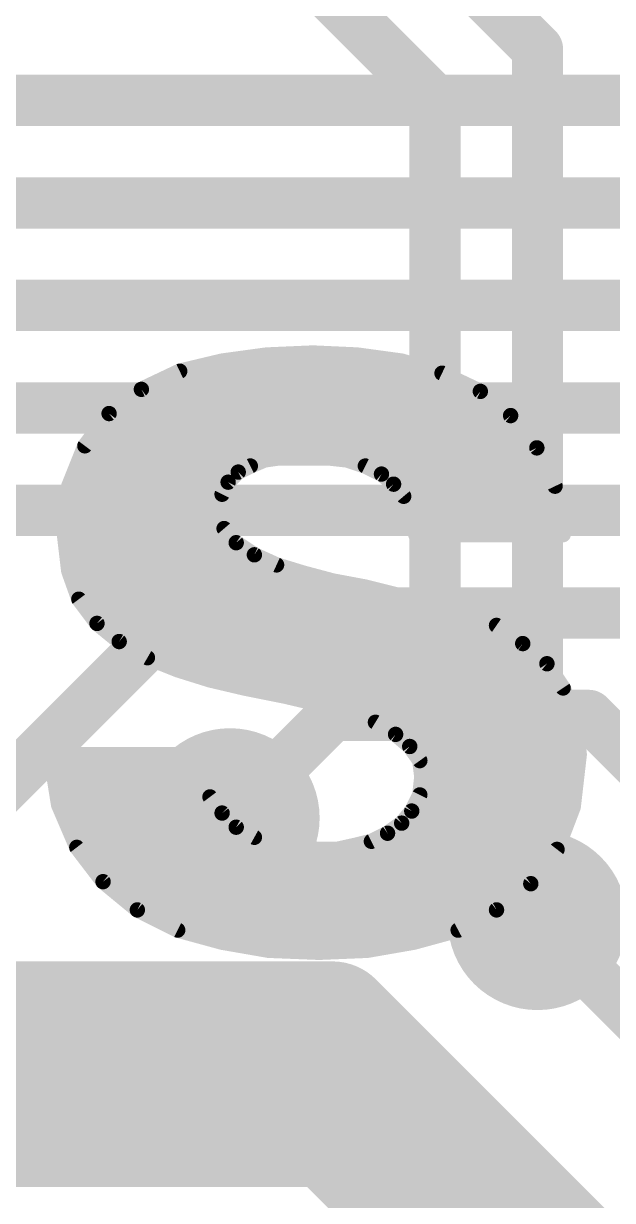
# Model space of a CAD drawing. Extents: x -1 to 106, y -18 to 72.
# Drawn here: x 29.71 to 32.63, y 45.09 to 50.93 of the extents above; entities that cross this region are included whole.
import ezdxf

# ---------------------------------------------------------------- set-up
doc = ezdxf.new("R2010")
doc.units = 0
for name, color, linetype in [('1', 12, 'CONTINUOUS'), ('16', 132, 'CONTINUOUS'), ('18', 110, 'CONTINUOUS'), ('21', 41, 'CONTINUOUS')]:
    doc.layers.add(name, color=color, linetype=linetype)

# ---------------------------------------------------------------- blocks, each defined once
blk = doc.blocks.new('ROUNDV')
at = {"const_width": 0.5}
blk.add_lwpolyline([(0, -0.25, 1), (0, 0.25, 1), (0, -0.25)], format="xyb", dxfattribs=at)

msp = doc.modelspace()

# ---------------------------------------------------------------- linework, layer by layer
at = {"layer": '1'}
for points, const_width in [([(34.544, 50.546), (22.098, 50.546)], 0.254), ([(33.782, 50.038), (22.86, 50.038)], 0.254), ([(23.876, 49.53), (33.528, 49.53)], 0.254), ([(33.274, 49.022), (25.908, 49.022)], 0.254), ([(27.178, 48.514), (33.02, 48.514)], 0.254), ([(30.48, 48.006), (28.702, 46.228)], 0.254), ([(32.766, 48.006), (30.48, 48.006)], 0.254), ([(31.242, 47.498), (30.734, 46.99)], 0.254), ([(32.512, 47.498), (31.242, 47.498)], 0.254), ([(33.782, 46.228), (32.512, 47.498)], 0.254), ([(32.258, 46.482), (33.274, 45.466)], 0.254), ([(31.242, 45.466), (6.604, 45.466)], 0.6096), ([(32.512, 44.196), (31.242, 45.466)], 0.6096)]:
    msp.add_lwpolyline(points, dxfattribs=dict(at, const_width=const_width))
for points, const_width in [([(30.48, 48.0695, 1), (30.48, 47.9425)], 0.127), ([(30.5249, 47.9611, 1), (30.4351, 48.0509)], 0.127), ([(31.242, 47.5615, 1), (31.242, 47.4345)], 0.127), ([(31.2869, 47.4531, 1), (31.1971, 47.5429)], 0.127), ([(32.5569, 47.5429, 1), (32.4671, 47.4531)], 0.127), ([(32.512, 47.4345, 1), (32.512, 47.5615)], 0.127), ([(30.6891, 47.0349, 1), (30.7789, 46.9451)], 0.127), ([(32.3029, 46.5269, 1), (32.2131, 46.4371)], 0.127), ([(31.3498, 45.5738, 1), (31.1342, 45.3582)], 0.3048), ([(31.242, 45.3136, 1), (31.242, 45.6184)], 0.3048)]:
    msp.add_lwpolyline(points, format="xyb", dxfattribs=dict(at, const_width=const_width))
at = {"layer": '16'}
for points, const_width in [([(31.242, 51.816), (32.258, 50.8)], 0.254), ([(31.75, 50.546), (30.734, 51.562)], 0.254), ([(32.258, 50.8), (32.258, 46.482)], 0.254), ([(31.75, 48.006), (31.75, 50.546)], 0.254), ([(30.734, 46.99), (31.75, 48.006)], 0.254), ([(31.242, 45.974), (6.731, 45.974)], 0.6096), ([(32.512, 44.704), (31.242, 45.974)], 0.6096)]:
    msp.add_lwpolyline(points, dxfattribs=dict(at, const_width=const_width))
for points, const_width in [([(32.3215, 50.8, 1), (32.1945, 50.8)], 0.127), ([(32.2131, 50.7551, 1), (32.3029, 50.8449)], 0.127), ([(31.8135, 50.546, 1), (31.6865, 50.546)], 0.127), ([(31.7051, 50.5011, 1), (31.7949, 50.5909)], 0.127), ([(31.7949, 47.9611, 1), (31.7051, 48.0509)], 0.127), ([(31.6865, 48.006, 1), (31.8135, 48.006)], 0.127), ([(30.6891, 47.0349, 1), (30.7789, 46.9451)], 0.127), ([(32.1945, 46.482, 1), (32.3215, 46.482)], 0.127), ([(31.3498, 46.0818, 1), (31.1342, 45.8662)], 0.3048), ([(31.242, 45.8216, 1), (31.242, 46.1264)], 0.3048)]:
    msp.add_lwpolyline(points, format="xyb", dxfattribs=dict(at, const_width=const_width))
at = {"layer": '21', "const_width": 0.0762}
for points in [[(30.485, 49.204), (30.695, 49.254)], [(30.695, 49.254), (30.915, 49.284)], [(30.915, 49.284), (31.145, 49.294)], [(31.145, 49.294), (31.365, 49.284)], [(31.365, 49.284), (31.585, 49.254)], [(31.585, 49.254), (31.785, 49.194)], [(30.295, 49.114), (30.485, 49.204)], [(30.574, 49.2252), (31.681, 49.2252)], [(31.785, 49.194), (31.975, 49.104)], [(30.3689, 49.149), (31.88, 49.149)], [(30.135, 48.994), (30.295, 49.114)], [(31.975, 49.104), (32.125, 48.984)], [(30.2401, 49.0728), (32.014, 49.0728)], [(30.015, 48.834), (30.135, 48.994)], [(30.1385, 48.9966), (32.1093, 48.9966)], [(32.125, 48.984), (32.255, 48.824)], [(30.0798, 48.9204), (32.1767, 48.9204)], [(30.0227, 48.8442), (32.2386, 48.8442)], [(29.935, 48.634), (30.015, 48.834)], [(32.255, 48.824), (32.345, 48.634)], [(29.9886, 48.768), (30.933, 48.768)], [(30.835, 48.734), (30.775, 48.704)], [(30.905, 48.764), (30.835, 48.734)], [(30.975, 48.774), (30.905, 48.764)], [(31.225, 48.774), (30.975, 48.774)], [(31.315, 48.764), (31.225, 48.774)], [(31.279, 48.768), (32.2815, 48.768)], [(31.405, 48.734), (31.315, 48.764)], [(31.485, 48.694), (31.405, 48.734)], [(29.9581, 48.6918), (30.7628, 48.6918)], [(30.775, 48.704), (30.725, 48.654)], [(31.545, 48.644), (31.485, 48.694)], [(31.4876, 48.6918), (32.3176, 48.6918)], [(29.915, 48.384), (29.935, 48.634)], [(29.9335, 48.6156), (30.7058, 48.6156)], [(30.725, 48.654), (30.695, 48.594)], [(31.595, 48.584), (31.545, 48.644)], [(31.5687, 48.6156), (32.3481, 48.6156)], [(32.345, 48.634), (32.385, 48.394)], [(30.695, 48.594), (30.685, 48.514)], [(31.635, 48.494), (31.595, 48.584)], [(29.9274, 48.5394), (30.6882, 48.5394)], [(30.685, 48.514), (30.705, 48.424)], [(31.6148, 48.5394), (32.3608, 48.5394)], [(31.655, 48.394), (31.635, 48.494)], [(29.9213, 48.4632), (30.6963, 48.4632)], [(31.6412, 48.4632), (32.3735, 48.4632)], [(29.935, 48.214), (29.915, 48.384)], [(29.9152, 48.387), (30.7367, 48.387)], [(30.705, 48.424), (30.765, 48.354)], [(32.385, 48.394), (31.655, 48.394)], [(30.765, 48.354), (30.855, 48.294)], [(29.9236, 48.3108), (30.8298, 48.3108)], [(30.855, 48.294), (30.965, 48.244)], [(29.9326, 48.2346), (30.9956, 48.2346)], [(29.985, 48.074), (29.935, 48.214)], [(30.965, 48.244), (31.095, 48.204)], [(31.095, 48.204), (31.245, 48.164)], [(29.9549, 48.1584), (31.2749, 48.1584)], [(31.245, 48.164), (31.405, 48.134)], [(31.405, 48.134), (31.565, 48.094)], [(31.565, 48.094), (31.735, 48.054)], [(29.9821, 48.0822), (31.6151, 48.0822)], [(30.075, 47.954), (29.985, 48.074)], [(31.735, 48.054), (31.895, 48.004)], [(30.036, 48.006), (31.8886, 48.006)], [(31.895, 48.004), (32.055, 47.944)], [(30.185, 47.864), (30.075, 47.954)], [(30.1046, 47.9298), (32.0755, 47.9298)], [(32.055, 47.944), (32.185, 47.854)], [(30.325, 47.784), (30.185, 47.864)], [(30.2032, 47.8536), (32.1855, 47.8536)], [(32.185, 47.854), (32.305, 47.754)], [(30.475, 47.724), (30.325, 47.784)], [(30.3415, 47.7774), (32.2769, 47.7774)], [(32.305, 47.754), (32.385, 47.634)], [(30.635, 47.674), (30.475, 47.724)], [(30.548, 47.7012), (32.3402, 47.7012)], [(30.805, 47.634), (30.635, 47.674)], [(31.005, 47.594), (30.805, 47.634)], [(30.85, 47.625), (32.3886, 47.625)], [(32.385, 47.634), (32.445, 47.484)], [(31.175, 47.554), (31.005, 47.594)], [(31.325, 47.504), (31.175, 47.554)], [(31.1906, 47.5488), (32.4191, 47.5488)], [(31.455, 47.464), (31.325, 47.504)], [(31.4271, 47.4726), (32.4463, 47.4726)], [(31.555, 47.404), (31.455, 47.464)], [(32.445, 47.484), (32.465, 47.304)], [(31.625, 47.344), (31.555, 47.404)], [(31.5639, 47.3964), (32.4547, 47.3964)], [(31.675, 47.274), (31.625, 47.344)], [(29.885, 47.054), (29.845, 47.304)], [(29.845, 47.304), (30.495, 47.304)], [(30.495, 47.304), (30.585, 47.304)], [(30.585, 47.304), (30.595, 47.194)], [(31.642, 47.3202), (32.4632, 47.3202)], [(31.685, 47.194), (31.675, 47.274)], [(32.465, 47.304), (32.435, 47.044)], [(29.8546, 47.244), (30.5905, 47.244)], [(31.6788, 47.244), (32.4581, 47.244)], [(29.8668, 47.1678), (30.6055, 47.1678)], [(30.595, 47.194), (30.635, 47.094)], [(31.675, 47.104), (31.685, 47.194)], [(31.6821, 47.1678), (32.4493, 47.1678)], [(30.635, 47.094), (30.695, 47.014)], [(31.635, 47.024), (31.675, 47.104)], [(29.879, 47.0916), (30.6368, 47.0916)], [(29.975, 46.844), (29.885, 47.054)], [(31.6688, 47.0916), (32.4405, 47.0916)], [(32.435, 47.044), (32.355, 46.834)], [(29.9015, 47.0154), (30.694, 47.0154)], [(30.695, 47.014), (30.765, 46.944)], [(31.585, 46.964), (31.635, 47.024)], [(31.6278, 47.0154), (32.4241, 47.0154)], [(29.9342, 46.9392), (30.7736, 46.9392)], [(30.765, 46.944), (30.855, 46.894)], [(31.515, 46.914), (31.585, 46.964)], [(31.5503, 46.9392), (32.3951, 46.9392)], [(29.9669, 46.863), (30.9605, 46.863)], [(30.855, 46.894), (30.955, 46.864)], [(30.955, 46.864), (31.065, 46.844)], [(31.355, 46.854), (31.435, 46.874)], [(31.391, 46.863), (32.3661, 46.863)], [(31.435, 46.874), (31.515, 46.914)], [(30.105, 46.674), (29.975, 46.844)], [(31.065, 46.844), (31.175, 46.834)], [(31.175, 46.834), (31.265, 46.834)], [(31.265, 46.834), (31.355, 46.854)], [(32.355, 46.834), (32.225, 46.664)], [(30.0187, 46.7868), (32.3189, 46.7868)], [(30.077, 46.7106), (32.2606, 46.7106)], [(30.275, 46.534), (30.105, 46.674)], [(30.1531, 46.6344), (32.1863, 46.6344)], [(32.225, 46.664), (32.055, 46.534)], [(30.2456, 46.5582), (32.0866, 46.5582)], [(30.475, 46.434), (30.275, 46.534)], [(32.055, 46.534), (31.865, 46.434)], [(30.379, 46.482), (31.9562, 46.482)], [(30.695, 46.374), (30.475, 46.434)], [(30.5784, 46.4058), (31.7616, 46.4058)], [(31.865, 46.434), (31.645, 46.374)], [(30.925, 46.334), (30.695, 46.374)], [(31.645, 46.374), (31.415, 46.334)], [(31.175, 46.324), (30.925, 46.334)], [(31.035, 46.3296), (31.3094, 46.3296)], [(31.415, 46.334), (31.175, 46.324)]]:
    msp.add_lwpolyline(points, dxfattribs=at)
at = {"layer": '21', "const_width": 0.0381}
for points in [[(30.6924, 49.2729, 1), (30.6976, 49.2351)], [(30.6994, 49.2355, 1), (30.6906, 49.2725)], [(30.9142, 49.303, 1), (30.9158, 49.265)], [(30.9176, 49.2651, 1), (30.9124, 49.3029)], [(31.1459, 49.313, 1), (31.1441, 49.275)], [(31.1458, 49.275, 1), (31.1442, 49.313)], [(31.3676, 49.3029, 1), (31.3624, 49.2651)], [(31.3641, 49.265, 1), (31.3659, 49.303)], [(31.5905, 49.2722, 1), (31.5795, 49.2358)], [(31.5824, 49.2351, 1), (31.5876, 49.2729)], [(30.4806, 49.2225, 1), (30.4894, 49.1855)], [(30.4932, 49.1868, 1), (30.4768, 49.2212)], [(30.574, 49.2443, 1), (30.574, 49.2062)], [(31.681, 49.2062, 1), (31.681, 49.2443)], [(31.7932, 49.2112, 1), (31.7768, 49.1768)], [(31.7795, 49.1758, 1), (31.7905, 49.2122)], [(30.3689, 49.1681, 1), (30.3689, 49.13)], [(31.88, 49.13, 1), (31.88, 49.1681)], [(30.2868, 49.1312, 1), (30.3032, 49.0968)], [(30.3064, 49.0988, 1), (30.2836, 49.1292)], [(31.9869, 49.1189, 1), (31.9631, 49.0891)], [(31.9668, 49.0868, 1), (31.9832, 49.1212)], [(30.2401, 49.0919, 1), (30.2401, 49.0538)], [(32.014, 49.0538, 1), (32.014, 49.0919)], [(30.1236, 49.0092, 1), (30.1464, 48.9788)], [(30.1385, 49.0157, 1), (30.1385, 48.9776)], [(30.1502, 48.9826, 1), (30.1198, 49.0054)], [(32.1398, 48.996, 1), (32.1102, 48.972)], [(32.1093, 48.9776, 1), (32.1093, 49.0157)], [(32.1131, 48.9691, 1), (32.1369, 48.9989)], [(30.0798, 48.9395, 1), (30.0798, 48.9014)], [(32.1767, 48.9014, 1), (32.1767, 48.9395)], [(30.0227, 48.8633, 1), (30.0227, 48.8252)], [(32.2386, 48.8252, 1), (32.2386, 48.8633)], [(29.9998, 48.8454, 1), (30.0302, 48.8226)], [(30.0327, 48.8269, 1), (29.9973, 48.8411)], [(32.2722, 48.8322, 1), (32.2378, 48.8158)], [(32.2402, 48.812, 1), (32.2698, 48.836)], [(29.9886, 48.7871, 1), (29.9886, 48.749)], [(30.8275, 48.7515, 1), (30.8425, 48.7165)], [(30.8435, 48.717, 1), (30.8265, 48.751)], [(30.9023, 48.7829, 1), (30.9077, 48.7451)], [(30.9125, 48.7465, 1), (30.8975, 48.7815)], [(30.933, 48.749, 1), (30.933, 48.7871)], [(30.975, 48.7931, 1), (30.975, 48.755)], [(30.9777, 48.7551, 1), (30.9723, 48.7929)], [(31.2271, 48.7929, 1), (31.2229, 48.7551)], [(31.225, 48.755, 1), (31.225, 48.7931)], [(31.279, 48.7871, 1), (31.279, 48.749)], [(31.321, 48.7821, 1), (31.309, 48.7459)], [(31.3129, 48.7451, 1), (31.3171, 48.7829)], [(31.4135, 48.751, 1), (31.3965, 48.717)], [(31.399, 48.7159, 1), (31.411, 48.7521)], [(32.2815, 48.749, 1), (32.2815, 48.7871)], [(29.9581, 48.7109, 1), (29.9581, 48.6728)], [(30.7665, 48.721, 1), (30.7835, 48.687)], [(30.7885, 48.6905, 1), (30.7615, 48.7175)], [(30.7628, 48.6728, 1), (30.7628, 48.7109)], [(31.4972, 48.7086, 1), (31.4728, 48.6794)], [(31.4876, 48.7109, 1), (31.4876, 48.6728)], [(31.4765, 48.677, 1), (31.4935, 48.711)], [(32.3176, 48.6728, 1), (32.3176, 48.7109)], [(29.9335, 48.6347, 1), (29.9335, 48.5966)], [(29.9173, 48.6411, 1), (29.9527, 48.6269)], [(29.954, 48.6325, 1), (29.916, 48.6355)], [(30.7058, 48.5966, 1), (30.7058, 48.6347)], [(30.7115, 48.6675, 1), (30.7385, 48.6405)], [(30.742, 48.6455, 1), (30.708, 48.6625)], [(31.5596, 48.6562, 1), (31.5304, 48.6318)], [(31.5328, 48.6294, 1), (31.5572, 48.6586)], [(31.5687, 48.6347, 1), (31.5687, 48.5966)], [(32.3638, 48.6371, 1), (32.3262, 48.6309)], [(32.3278, 48.6258, 1), (32.3622, 48.6422)], [(32.3481, 48.5966, 1), (32.3481, 48.6347)], [(30.678, 48.6025, 1), (30.712, 48.5855)], [(30.7139, 48.5916, 1), (30.6761, 48.5964)], [(31.6124, 48.5917, 1), (31.5776, 48.5763)], [(31.5804, 48.5718, 1), (31.6096, 48.5962)], [(29.9274, 48.5585, 1), (29.9274, 48.5204)], [(30.7036, 48.5181, 1), (30.6664, 48.5099)], [(30.6661, 48.5164, 1), (30.7039, 48.5116)], [(30.6882, 48.5204, 1), (30.6882, 48.5585)], [(31.6148, 48.5585, 1), (31.6148, 48.5204)], [(31.6537, 48.4977, 1), (31.6163, 48.4903)], [(32.3608, 48.5204, 1), (32.3608, 48.5585)], [(29.9213, 48.4823, 1), (29.9213, 48.4442)], [(30.6963, 48.4442, 1), (30.6963, 48.4823)], [(31.6176, 48.4863, 1), (31.6524, 48.5017)], [(31.6412, 48.4823, 1), (31.6412, 48.4442)], [(32.3735, 48.4442, 1), (32.3735, 48.4823)], [(29.9339, 48.3862, 1), (29.8961, 48.3818)], [(29.9152, 48.4061, 1), (29.9152, 48.368)], [(30.7195, 48.4364, 1), (30.6905, 48.4116)], [(30.6864, 48.4199, 1), (30.7236, 48.4281)], [(30.7367, 48.368, 1), (30.7367, 48.4061)], [(31.655, 48.4131, 1), (31.655, 48.375)], [(31.6363, 48.3903, 1), (31.6737, 48.3977)], [(32.3662, 48.3909, 1), (32.4038, 48.3971)], [(32.385, 48.375, 1), (32.385, 48.4131)], [(29.896, 48.3855, 1), (29.934, 48.3825)], [(30.7756, 48.3699, 1), (30.7544, 48.3381)], [(30.7505, 48.3416, 1), (30.7795, 48.3664)], [(29.9236, 48.3299, 1), (29.9236, 48.2918)], [(30.8298, 48.2918, 1), (30.8298, 48.3299)], [(30.8629, 48.3113, 1), (30.8471, 48.2767)], [(30.8444, 48.2781, 1), (30.8656, 48.3099)], [(29.9326, 48.2537, 1), (29.9326, 48.2156)], [(29.9529, 48.2204, 1), (29.9171, 48.2076)], [(30.9706, 48.2622, 1), (30.9594, 48.2258)], [(30.9571, 48.2267, 1), (30.9729, 48.2613)], [(30.9956, 48.2156, 1), (30.9956, 48.2537)], [(31.0999, 48.2224, 1), (31.0901, 48.1856)], [(31.0894, 48.1858, 1), (31.1006, 48.2222)], [(29.9161, 48.2118, 1), (29.9539, 48.2162)], [(29.9549, 48.1775, 1), (29.9549, 48.1394)], [(31.2485, 48.1827, 1), (31.2415, 48.1453)], [(31.2401, 48.1456, 1), (31.2499, 48.1824)], [(31.2749, 48.1394, 1), (31.2749, 48.1775)], [(31.4096, 48.1525, 1), (31.4004, 48.1155)], [(31.4015, 48.1153, 1), (31.4085, 48.1527)], [(31.5694, 48.1125, 1), (31.5606, 48.0755)], [(31.5604, 48.0755, 1), (31.5696, 48.1125)], [(29.9821, 48.1013, 1), (29.9821, 48.0632)], [(30.0002, 48.0854, 1), (29.9698, 48.0626)], [(29.9671, 48.0676, 1), (30.0029, 48.0804)], [(31.6151, 48.0632, 1), (31.6151, 48.1013)], [(31.7407, 48.0722, 1), (31.7293, 48.0358)], [(31.7306, 48.0355, 1), (31.7394, 48.0725)], [(30.036, 48.0251, 1), (30.036, 47.987)], [(31.9017, 48.0218, 1), (31.8883, 47.9862)], [(31.8886, 47.987, 1), (31.8886, 48.0251)], [(31.8893, 47.9858, 1), (31.9007, 48.0222)], [(30.0871, 47.9687, 1), (30.0629, 47.9393)], [(30.0598, 47.9426, 1), (30.0902, 47.9654)], [(30.1046, 47.9489, 1), (30.1046, 47.9108)], [(32.0658, 47.9597, 1), (32.0442, 47.9283)], [(32.0483, 47.9262, 1), (32.0617, 47.9618)], [(32.0755, 47.9108, 1), (32.0755, 47.9489)], [(30.1945, 47.8805, 1), (30.1755, 47.8475)], [(30.1729, 47.8493, 1), (30.1971, 47.8787)], [(30.2032, 47.8727, 1), (30.2032, 47.8346)], [(32.1972, 47.8686, 1), (32.1728, 47.8394)], [(32.1855, 47.8346, 1), (32.1855, 47.8727)], [(32.1742, 47.8383, 1), (32.1958, 47.8697)], [(30.3321, 47.8017, 1), (30.3179, 47.7663)], [(30.3155, 47.7675, 1), (30.3345, 47.8005)], [(30.3415, 47.7965, 1), (30.3415, 47.7584)], [(32.2769, 47.7584, 1), (32.2769, 47.7965)], [(32.3209, 47.7646, 1), (32.2891, 47.7434)], [(32.2928, 47.7394, 1), (32.3172, 47.7686)], [(30.4807, 47.7422, 1), (30.4693, 47.7058)], [(30.4679, 47.7063, 1), (30.4821, 47.7417)], [(30.548, 47.7203, 1), (30.548, 47.6822)], [(32.3402, 47.6822, 1), (32.3402, 47.7203)], [(30.6394, 47.6925, 1), (30.6306, 47.6555)], [(30.6293, 47.6558, 1), (30.6407, 47.6922)], [(30.8087, 47.6527, 1), (30.8013, 47.6153)], [(30.8006, 47.6155, 1), (30.8094, 47.6525)], [(30.85, 47.6441, 1), (30.85, 47.6059)], [(32.4027, 47.6411, 1), (32.3673, 47.6269)], [(32.3691, 47.6234, 1), (32.4009, 47.6446)], [(32.3886, 47.6059, 1), (32.3886, 47.6441)], [(31.0094, 47.6125, 1), (31.0006, 47.5755)], [(31.0013, 47.5753, 1), (31.0087, 47.6127)], [(31.181, 47.5721, 1), (31.169, 47.5359)], [(31.1706, 47.5355, 1), (31.1794, 47.5725)], [(31.1906, 47.5678, 1), (31.1906, 47.5297)], [(31.3306, 47.5222, 1), (31.3194, 47.4858)], [(31.319, 47.4859, 1), (31.331, 47.5221)], [(32.4191, 47.5297, 1), (32.4191, 47.5678)], [(31.4271, 47.4916, 1), (31.4271, 47.4535)], [(31.4648, 47.4803, 1), (31.4452, 47.4477)], [(31.4494, 47.4458, 1), (31.4606, 47.4822)], [(32.4639, 47.4861, 1), (32.4261, 47.4819)], [(32.4273, 47.4769, 1), (32.4627, 47.4911)], [(32.4463, 47.4535, 1), (32.4463, 47.4916)], [(31.5674, 47.4185, 1), (31.5426, 47.3895)], [(31.5639, 47.4154, 1), (31.5639, 47.3773)], [(31.5452, 47.3877, 1), (31.5648, 47.4203)], [(32.4547, 47.3773, 1), (32.4547, 47.4154)], [(31.6405, 47.3551, 1), (31.6095, 47.3329)], [(31.6126, 47.3295, 1), (31.6374, 47.3585)], [(29.8638, 47.307, 1), (29.8262, 47.301)], [(29.845, 47.3231, 1), (29.845, 47.285)], [(30.495, 47.3231, 1), (30.495, 47.285)], [(30.495, 47.285, 1), (30.495, 47.3231)], [(30.604, 47.3057, 1), (30.566, 47.3023)], [(30.585, 47.285, 1), (30.585, 47.3231)], [(31.642, 47.3392, 1), (31.642, 47.3011)], [(31.6939, 47.2764, 1), (31.6561, 47.2716)], [(32.4839, 47.3018, 1), (32.4461, 47.3062)], [(32.4461, 47.3019, 1), (32.4839, 47.3061)], [(32.4632, 47.3011, 1), (32.4632, 47.3392)], [(29.8546, 47.263, 1), (29.8546, 47.2249)], [(30.5905, 47.2249, 1), (30.5905, 47.263)], [(31.6595, 47.2629, 1), (31.6905, 47.2851)], [(31.6788, 47.263, 1), (31.6788, 47.2249)], [(32.4581, 47.2249, 1), (32.4581, 47.263)], [(29.8668, 47.1868, 1), (29.8668, 47.1487)], [(30.6127, 47.2011, 1), (30.5773, 47.1869)], [(30.576, 47.1923, 1), (30.614, 47.1957)], [(30.6055, 47.1487, 1), (30.6055, 47.1868)], [(31.6821, 47.1868, 1), (31.6821, 47.1487)], [(31.7039, 47.1919, 1), (31.6661, 47.1961)], [(31.6661, 47.1916, 1), (31.7039, 47.1964)], [(32.4493, 47.1487, 1), (32.4493, 47.1868)], [(30.6502, 47.1054, 1), (30.6198, 47.0826)], [(31.692, 47.0955, 1), (31.658, 47.1125)], [(29.879, 47.1106, 1), (29.879, 47.0725)], [(29.9025, 47.0615, 1), (29.8675, 47.0465)], [(29.8662, 47.051, 1), (29.9038, 47.057)], [(30.6173, 47.0869, 1), (30.6527, 47.1011)], [(30.6368, 47.0725, 1), (30.6368, 47.1106)], [(31.6688, 47.1106, 1), (31.6688, 47.0725)], [(31.6561, 47.1061, 1), (31.6939, 47.1019)], [(32.4528, 47.0372, 1), (32.4172, 47.0508)], [(32.4405, 47.0725, 1), (32.4405, 47.1106)], [(29.9015, 47.0344, 1), (29.9015, 46.9963)], [(30.7085, 47.0275, 1), (30.6815, 47.0005)], [(30.6798, 47.0026, 1), (30.7102, 47.0254)], [(30.694, 46.9963, 1), (30.694, 47.0344)], [(31.6278, 47.0344, 1), (31.6278, 46.9963)], [(31.618, 47.0325, 1), (31.652, 47.0155)], [(31.6496, 47.0118, 1), (31.6204, 47.0362)], [(32.4161, 47.0462, 1), (32.4539, 47.0418)], [(32.4241, 46.9963, 1), (32.4241, 47.0344)], [(29.9342, 46.9582, 1), (29.9342, 46.9201)], [(30.7743, 46.9607, 1), (30.7557, 46.9273)], [(30.7515, 46.9305, 1), (30.7785, 46.9575)], [(30.7736, 46.9201, 1), (30.7736, 46.9582)], [(31.5503, 46.9582, 1), (31.5503, 46.9201)], [(31.5704, 46.9762, 1), (31.5996, 46.9518)], [(31.5961, 46.9485, 1), (31.5739, 46.9795)], [(32.3951, 46.9201, 1), (32.3951, 46.9582)], [(29.9669, 46.882, 1), (29.9669, 46.8439)], [(30.8605, 46.9122, 1), (30.8495, 46.8758)], [(30.8457, 46.8773, 1), (30.8643, 46.9107)], [(30.9584, 46.8827, 1), (30.9516, 46.8453)], [(30.9495, 46.8458, 1), (30.9605, 46.8822)], [(30.9605, 46.8439, 1), (30.9605, 46.882)], [(31.391, 46.882, 1), (31.391, 46.8439)], [(31.4265, 46.891, 1), (31.4435, 46.857)], [(31.4396, 46.8555, 1), (31.4304, 46.8925)], [(31.5039, 46.9295, 1), (31.5261, 46.8985)], [(31.5235, 46.897, 1), (31.5065, 46.931)], [(32.3661, 46.8439, 1), (32.3661, 46.882)], [(29.9901, 46.8556, 1), (29.9599, 46.8324)], [(29.9575, 46.8365, 1), (29.9925, 46.8515)], [(31.0667, 46.863, 1), (31.0633, 46.825)], [(31.0616, 46.8253, 1), (31.0684, 46.8627)], [(31.175, 46.8531, 1), (31.175, 46.815)], [(31.1733, 46.815, 1), (31.1767, 46.853)], [(31.2609, 46.8526, 1), (31.2691, 46.8154)], [(31.265, 46.815, 1), (31.265, 46.8531)], [(31.3504, 46.8725, 1), (31.3596, 46.8355)], [(31.3591, 46.8354, 1), (31.3509, 46.8726)], [(32.3372, 46.8408, 1), (32.3728, 46.8272)], [(32.3701, 46.8224, 1), (32.3399, 46.8456)], [(30.0187, 46.8058, 1), (30.0187, 46.7677)], [(32.3189, 46.7677, 1), (32.3189, 46.8058)], [(30.077, 46.7296, 1), (30.077, 46.6915)], [(32.2606, 46.6915, 1), (32.2606, 46.7296)], [(30.1171, 46.6887, 1), (30.0929, 46.6593)], [(30.0899, 46.6624, 1), (30.1201, 46.6856)], [(30.1531, 46.6534, 1), (30.1531, 46.6153)], [(32.1863, 46.6153, 1), (32.1863, 46.6534)], [(32.2099, 46.6756, 1), (32.2401, 46.6524)], [(32.2366, 46.6489, 1), (32.2134, 46.6791)], [(30.2456, 46.5772, 1), (30.2456, 46.5391)], [(30.2835, 46.551, 1), (30.2665, 46.517)], [(30.2629, 46.5193, 1), (30.2871, 46.5487)], [(32.0434, 46.5491, 1), (32.0666, 46.5189)], [(32.0639, 46.5171, 1), (32.0461, 46.5509)], [(32.0866, 46.5391, 1), (32.0866, 46.5772)], [(30.379, 46.501, 1), (30.379, 46.4629)], [(31.9562, 46.4629, 1), (31.9562, 46.501)], [(30.48, 46.4524, 1), (30.47, 46.4156)], [(30.4665, 46.417, 1), (30.4835, 46.451)], [(30.5784, 46.4248, 1), (30.5784, 46.3867)], [(31.7616, 46.3867, 1), (31.7616, 46.4248)], [(31.8561, 46.4509, 1), (31.8739, 46.4171)], [(31.87, 46.4156, 1), (31.86, 46.4524)], [(30.6983, 46.3928, 1), (30.6917, 46.3552)], [(30.69, 46.3556, 1), (30.7, 46.3924)], [(31.64, 46.3924, 1), (31.65, 46.3556)], [(31.6483, 46.3552, 1), (31.6417, 46.3928)], [(30.9258, 46.353, 1), (30.9242, 46.315)], [(30.9217, 46.3152, 1), (30.9283, 46.3528)], [(31.035, 46.3486, 1), (31.035, 46.3105)], [(31.1742, 46.343, 1), (31.1758, 46.305)], [(31.1742, 46.305, 1), (31.1758, 46.343)], [(31.3094, 46.3105, 1), (31.3094, 46.3486)], [(31.4117, 46.3528, 1), (31.4183, 46.3152)], [(31.4158, 46.315, 1), (31.4142, 46.353)]]:
    msp.add_lwpolyline(points, format="xyb", dxfattribs=at)

# ---------------------------------------------------------------- block references
at = {"layer": '18', "xscale": 0.889, "yscale": 0.889}
for p in [(30.734, 46.99), (30.734, 46.99), (32.258, 46.482), (32.258, 46.482)]:
    msp.add_blockref('ROUNDV', p, dxfattribs=at)

doc.saveas('drawing.dxf')
